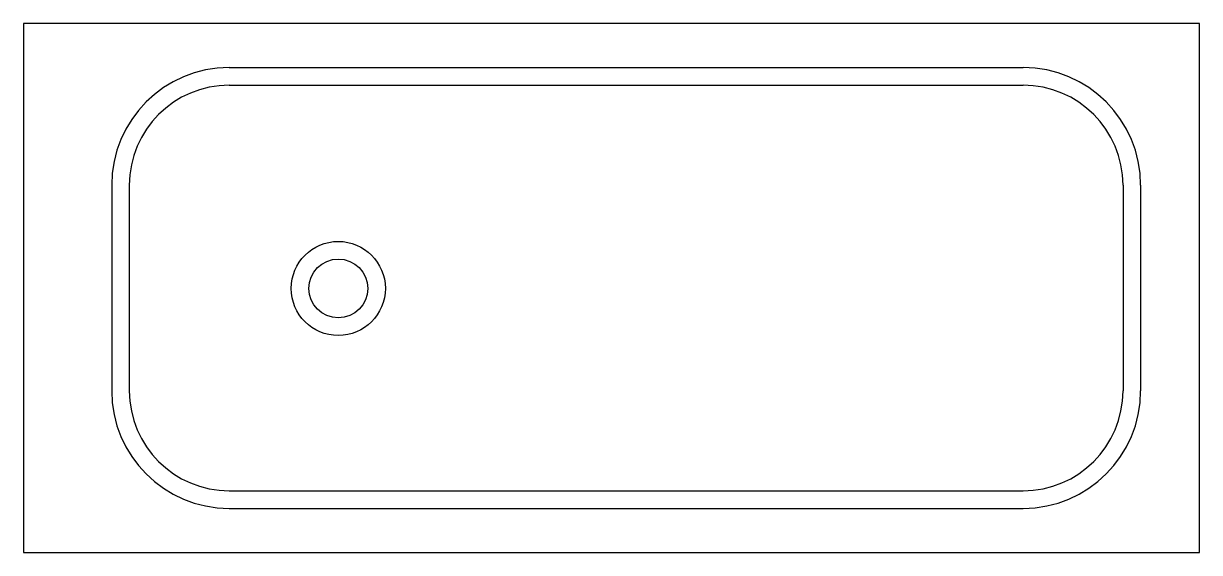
# Model space of a CAD drawing. Header units: millimetres. Extents: x -2993.81 to -2991.81, y 2934.87 to 2935.77.
import ezdxf

# ---------------------------------------------------------------- set-up
doc = ezdxf.new("R2010")
doc.units = ezdxf.units.MM
doc.header["$LTSCALE"] = 10
doc.layers.add('banheiro_louças', color=2, linetype='Continuous')

msp = doc.modelspace()

# ---------------------------------------------------------------- linework, layer by layer
at = {"layer": 'banheiro_louças', "color": 1}
for p, q in [((-2993.4557, 2935.6995), (-2992.1057, 2935.6995)), ((-2993.4557, 2935.6695), (-2992.1057, 2935.6695)), ((-2993.6557, 2935.4995), (-2993.6557, 2935.1495)), ((-2993.6257, 2935.4995), (-2993.6257, 2935.1495)), ((-2991.9357, 2935.4995), (-2991.9357, 2935.1495)), ((-2991.9057, 2935.4995), (-2991.9057, 2935.1495)), ((-2993.4557, 2934.9795), (-2992.1057, 2934.9795)), ((-2993.4557, 2934.9495), (-2992.1057, 2934.9495))]:
    msp.add_line(p, q, dxfattribs=at)
at = {"layer": 'banheiro_louças'}
msp.add_lwpolyline([(-2991.8057, 2934.8745), (-2991.8057, 2935.7745), (-2993.8057, 2935.7745), (-2993.8057, 2934.8745)], close=True, dxfattribs=at)
at = {"layer": 'banheiro_louças', "color": 1}
for radius in [0.08, 0.05]:
    msp.add_circle((-2993.2703, 2935.3237), radius, dxfattribs=at)
for centre, radius, start, end in [((-2993.4557, 2935.4995), 0.2, 90, 180), ((-2992.1057, 2935.4995), 0.2, 0, 90), ((-2993.4557, 2935.4995), 0.17, 90, 180), ((-2992.1057, 2935.4995), 0.17, 0, 90), ((-2993.4557, 2935.1495), 0.2, 180, 270), ((-2993.4557, 2935.1495), 0.17, 180, 270), ((-2992.1057, 2935.1495), 0.2, 270, 0), ((-2992.1057, 2935.1495), 0.17, 270, 0)]:
    msp.add_arc(centre, radius, start, end, dxfattribs=at)

doc.saveas('drawing.dxf')
